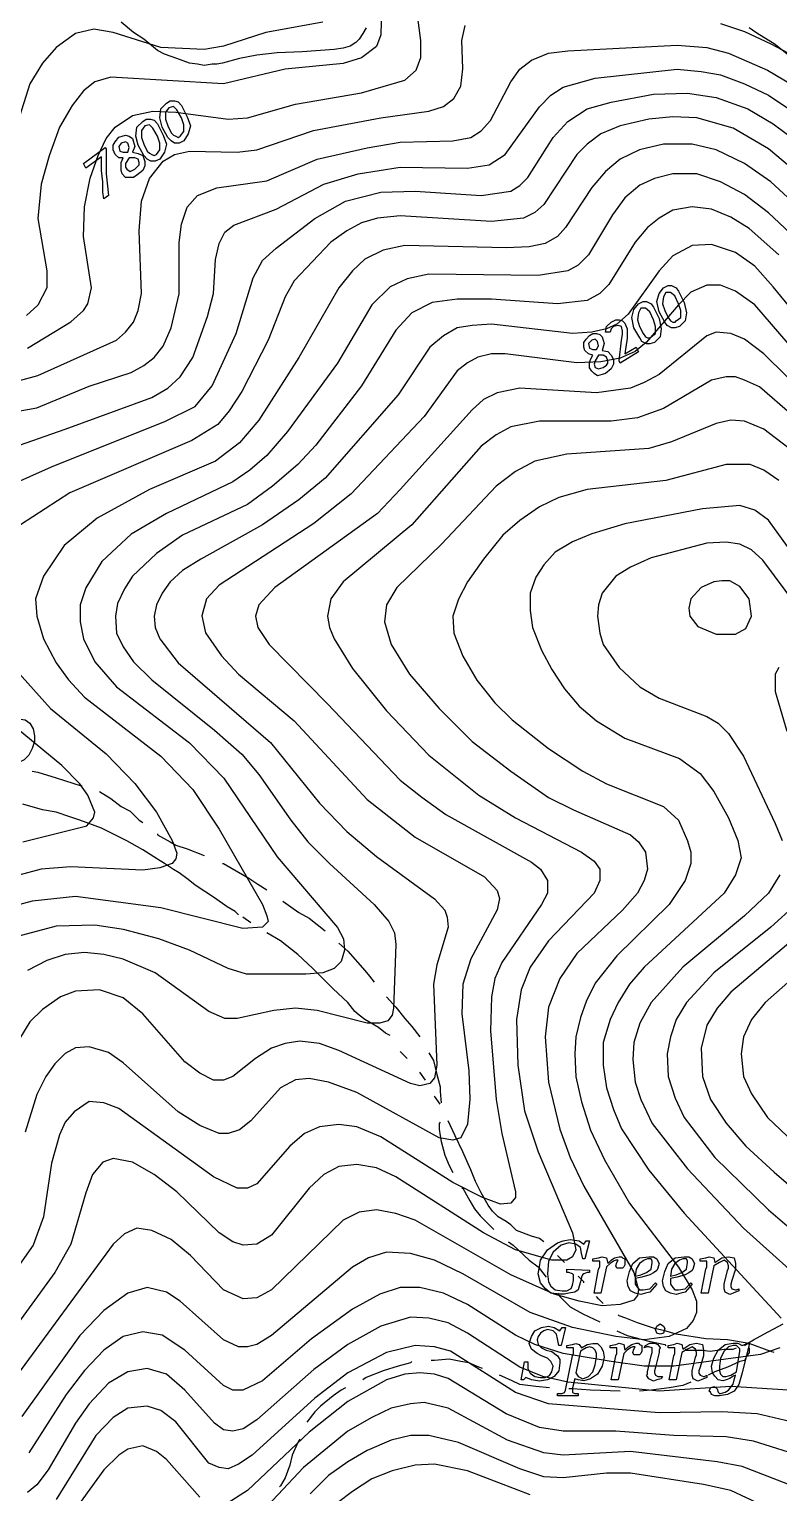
# Model space of a CAD drawing. Extents: x -4.4 to 64.9, y -5.9 to 77.3.
# Drawn here: x 9.05 to 12.52, y 12.62 to 19.39 of the extents above; entities that cross this region are included whole.
import ezdxf

# ---------------------------------------------------------------- set-up
doc = ezdxf.new("R2010")
doc.units = 0
for name, color, linetype in [('7600-7800', 7, 'CONTINUOUS'), ('7800-8000', 7, 'CONTINUOUS'), ('8000-8200', 7, 'CONTINUOUS'), ('8200-8400', 7, 'CONTINUOUS'), ('8400-8600', 7, 'CONTINUOUS'), ('8600-8800', 7, 'CONTINUOUS'), ('Elevations', 7, 'CONTINUOUS'), ('Labels', 7, 'CONTINUOUS'), ('roads', 7, 'CONTINUOUS'), ('topo', 7, 'CONTINUOUS'), ('water', 7, 'CONTINUOUS')]:
    doc.layers.add(name, color=color, linetype=linetype)

msp = doc.modelspace()

# ---------------------------------------------------------------- linework, layer by layer
at = {"layer": '7600-7800', "color": 2}
for points in [[(10.682381, 19.607424), (10.677115, 19.364894), (10.656028, 19.312165), (10.587477, 19.259444), (10.503128, 19.233065), (10.234229, 19.206713), (9.949519, 19.138173), (9.427499, 19.169801), (9.353688, 19.148714), (9.300959, 19.106534), (9.248238, 19.037993), (9.190239, 18.937814), (9.142789, 18.806004), (9.105879, 18.674194), (9.090057, 18.516013), (9.132237, 18.273485), (9.132237, 18.194393), (9.090057, 18.115315), (9.037339, 18.067854)], [(10.408169, 19.423568), (10.144538, 19.376118), (9.949458, 19.312848), (9.859828, 19.297026), (9.659427, 19.307556), (9.437987, 19.376097), (9.348357, 19.391919), (9.263997, 19.370831), (9.174367, 19.307562), (9.111097, 19.233743), (9.053098, 19.138842), (8.947648, 18.806681)]]:
    msp.add_lwpolyline(points, dxfattribs=at)
at = {"layer": '7800-8000', "color": 2}
for points in [[(8.931794, 17.747017), (9.089973, 17.789195), (9.453775, 17.952646), (9.495955, 17.989556), (9.532864, 18.037006), (9.553951, 18.089737), (9.569773, 18.168816), (9.559243, 18.458807), (9.569773, 18.595885), (9.606685, 18.701335), (9.669955, 18.780427), (9.722684, 18.812055), (9.791224, 18.827877), (10.012704, 18.822586), (10.102335, 18.833142), (10.365965, 18.922773), (10.677033, 18.980775), (10.898484, 19.012403), (10.967025, 19.03349), (11.014475, 19.0704), (11.046103, 19.128402), (11.05666, 19.20748), (11.051395, 19.33929), (11.067217, 19.407841)], [(12.248288, 19.418361), (12.359008, 19.381452), (12.480277, 19.323452), (12.801897, 19.154743), (13.044427, 18.986021), (13.112967, 18.954382), (13.155147, 18.949117), (13.202598, 18.959674), (13.244778, 18.991305), (13.376588, 19.160025), (13.424049, 19.207475), (13.487308, 19.249655), (13.661308, 19.318195), (13.729846, 19.360375), (13.798426, 19.423645)], [(8.884407, 17.603891), (9.084758, 17.6408), (9.327296, 17.740979), (9.522376, 17.804239), (9.580378, 17.83588), (9.627828, 17.87279), (9.670008, 17.92551), (9.706907, 18.00987), (9.743816, 18.168041), (9.743816, 18.405311), (9.754347, 18.48966), (9.780726, 18.56875), (9.828173, 18.621481), (9.917804, 18.65838), (10.149835, 18.690019), (10.381824, 18.79019), (10.613814, 18.842919), (10.766714, 18.869271), (11.009244, 18.874537), (11.093604, 18.890359), (11.141054, 18.922), (11.183234, 18.96945), (11.278146, 19.148708), (11.320325, 19.20671), (11.373044, 19.24889), (11.452136, 19.280518), (11.541763, 19.291075), (12.047964, 19.317428), (12.185045, 19.306871), (12.285224, 19.280518), (12.464484, 19.20144), (12.733386, 19.043259)], [(8.973998, 17.456595), (9.216528, 17.540954), (9.617237, 17.688584), (9.691048, 17.730764), (9.749047, 17.783485), (9.807036, 17.873126), (9.875576, 18.062924), (9.901955, 18.168374), (9.912485, 18.326555), (9.928308, 18.400363), (9.95466, 18.453084), (9.99684, 18.484726), (10.19197, 18.558534), (10.413408, 18.674535), (10.571578, 18.721986), (10.766658, 18.753614), (11.07774, 18.748349), (11.177919, 18.764171), (11.25173, 18.811621), (11.4099, 19.033059), (11.462629, 19.08579), (11.520618, 19.1227), (11.66825, 19.16488), (12.047908, 19.207049), (12.158629, 19.196519), (12.248269, 19.180696), (12.35899, 19.138514), (12.46971, 19.085796), (12.70697, 18.927615)], [(8.95291, 17.277183), (9.153261, 17.366814), (9.680509, 17.577716), (9.81759, 17.646253), (9.896679, 17.741165), (10.007399, 17.983695), (10.086489, 18.242045), (10.128711, 18.321134), (10.191981, 18.379125), (10.371241, 18.516214), (10.5136, 18.595295), (10.677049, 18.637486), (10.83522, 18.642751), (11.14102, 18.621664), (11.278111, 18.642751), (11.320291, 18.669103), (11.35719, 18.706013), (11.473191, 18.890544), (11.541729, 18.964363), (11.631359, 19.022365), (11.742079, 19.053993), (11.937159, 19.090905), (12.09538, 19.09617), (12.22719, 19.075083), (12.37482, 19.022354), (12.49081, 18.953814), (12.617361, 18.858905)], [(9.021456, 15.632182), (9.316718, 15.705992), (9.348346, 15.742902), (9.353611, 15.769254), (9.321972, 15.848343), (9.285071, 15.901064), (9.200711, 15.985424), (8.821092, 16.296505)]]:
    msp.add_lwpolyline(points, dxfattribs=at)
at = {"layer": '8000-8200', "color": 2}
for points in [[(12.617342, 18.559002), (12.480261, 18.685542), (12.358992, 18.769902), (12.227182, 18.833174), (12.116462, 18.859527), (11.984652, 18.859527), (11.873932, 18.833174), (11.784301, 18.790992), (11.715761, 18.732992), (11.652491, 18.659184), (11.531182, 18.474643), (11.49427, 18.432463), (11.436271, 18.400832), (11.36246, 18.38501), (11.257011, 18.379745), (10.787761, 18.390301), (10.687582, 18.369214), (10.603223, 18.327034), (10.545231, 18.274303), (10.481961, 18.195214), (10.297422, 17.873605), (10.112891, 17.583613), (10.023251, 17.478164), (9.91253, 17.393804), (9.606691, 17.261994), (9.364152, 17.130184), (9.211252, 17.003644), (9.116352, 16.861285), (9.079442, 16.755843), (9.084707, 16.676754), (9.116346, 16.571304), (9.174335, 16.460584), (9.232337, 16.381495), (9.306145, 16.302403), (9.659406, 16.028244), (9.807075, 15.875344), (9.928347, 15.690803), (10.128695, 15.342823), (10.149782, 15.290094), (10.155047, 15.263741), (10.128695, 15.237389), (10.039067, 15.232124), (9.659406, 15.327035), (9.263976, 15.379756), (9.063617, 15.358669), (8.926537, 15.321756)], [(12.570135, 18.447901), (12.469966, 18.542813), (12.359236, 18.627162), (12.248515, 18.685161), (12.137795, 18.722073), (12.027075, 18.722073), (11.942715, 18.700986), (11.874175, 18.669344), (11.805635, 18.611345), (11.747635, 18.532264), (11.636915, 18.347735), (11.589415, 18.300274), (11.542007, 18.273922), (11.404886, 18.252834), (10.898725, 18.2581), (10.798546, 18.237012), (10.719465, 18.200103), (10.635105, 18.115743), (10.476926, 17.846853), (10.244945, 17.530503), (10.150036, 17.419783), (10.070944, 17.351243), (9.991866, 17.298511), (9.686015, 17.150893), (9.522566, 17.055981), (9.385486, 16.929442), (9.311675, 16.808172), (9.285322, 16.729094), (9.285322, 16.650002), (9.301144, 16.570923), (9.353873, 16.465474), (9.454045, 16.349472), (9.791534, 16.091122), (9.949704, 15.927673), (10.197505, 15.563871), (10.476945, 15.236984), (10.503297, 15.184263), (10.508589, 15.131532), (10.492767, 15.078813), (10.461125, 15.047172), (10.408407, 15.026085), (10.329315, 15.020819), (10.055146, 15.020819), (9.970786, 15.047172), (9.791526, 15.131532), (9.649127, 15.184253), (9.485675, 15.226432), (9.353865, 15.24752), (9.174607, 15.242254), (8.995347, 15.194804)], [(12.517226, 18.348042), (12.380148, 18.469314), (12.295789, 18.522043), (12.206158, 18.558942), (12.116517, 18.569472), (12.026887, 18.55365), (11.963617, 18.516738), (11.910897, 18.474558), (11.852897, 18.40602), (11.731639, 18.210938), (11.689409, 18.168758), (11.631457, 18.137119), (11.494329, 18.121297), (11.188528, 18.142411), (11.030358, 18.142411), (10.914357, 18.126589), (10.819459, 18.079141), (10.745637, 18.000049), (10.587467, 17.741699), (10.376567, 17.46753), (10.292207, 17.3779), (10.176217, 17.277728), (10.060218, 17.193358), (9.759696, 17.05101), (9.638388, 16.96665), (9.527657, 16.8612), (9.490758, 16.803201), (9.459117, 16.734661), (9.448586, 16.676659), (9.453851, 16.59758), (9.48548, 16.53431), (9.532941, 16.46577), (9.6173, 16.38141), (9.907321, 16.149418), (10.03386, 16.038701), (10.11295, 15.943789), (10.260579, 15.7329), (10.339671, 15.632719), (10.43984, 15.532539), (10.645471, 15.34273), (10.714012, 15.263649), (10.740364, 15.21092), (10.745629, 15.158188), (10.735099, 14.86294), (10.729834, 14.831309), (10.708746, 14.80493), (10.671834, 14.7944), (10.613835, 14.7944), (10.381856, 14.852399), (10.281674, 14.862929), (10.181495, 14.852399), (10.012786, 14.81549), (9.954784, 14.81549), (9.880976, 14.84712), (9.633125, 15.026389), (9.485496, 15.089659), (9.395865, 15.110746), (9.306224, 15.121276), (9.216605, 15.110746), (9.132234, 15.084393), (9.042604, 15.036935)], [(12.712296, 17.931548), (12.490847, 18.200439), (12.406498, 18.29535), (12.316857, 18.35862), (12.206137, 18.395519), (12.116507, 18.390254), (12.026877, 18.342803), (11.963607, 18.274266), (11.821248, 18.073905), (11.768527, 18.026454), (11.721077, 18.005367), (11.652536, 17.989545), (11.562856, 17.98428), (11.188518, 18.02646), (11.098888, 18.021194), (11.030337, 18.010664), (10.967067, 17.973752), (10.903797, 17.921023), (10.756178, 17.699583), (10.418737, 17.314693), (10.297467, 17.214522), (10.128748, 17.098524), (9.844038, 16.940353), (9.759678, 16.887624), (9.701636, 16.834903), (9.664738, 16.782172), (9.638359, 16.729454), (9.627828, 16.676722), (9.633093, 16.624004), (9.654181, 16.571283), (9.73854, 16.460552), (10.165652, 16.091482), (10.392363, 15.812043), (10.518902, 15.680233), (10.655991, 15.564242), (10.924882, 15.369162), (10.972332, 15.316433), (10.982889, 15.284802), (10.988154, 15.237354), (10.935433, 15.063354), (10.919611, 14.973724), (10.935433, 14.599383), (10.924877, 14.541384), (10.903789, 14.515031), (10.856339, 14.504501), (10.814159, 14.515031), (10.481998, 14.667931), (10.39236, 14.69956), (10.30273, 14.710117), (10.23419, 14.69956), (10.17092, 14.678472), (10.097109, 14.631014), (9.991659, 14.546654), (9.949479, 14.530832), (9.902029, 14.530832), (9.838759, 14.562463), (9.770219, 14.615192), (9.575089, 14.836632), (9.485459, 14.910443), (9.374738, 14.947353), (9.26401, 14.942087), (9.19547, 14.915708), (9.11111, 14.857717), (9.053119, 14.799718), (9.005658, 14.720628)]]:
    msp.add_lwpolyline(points, dxfattribs=at)
at = {"layer": '8200-8400', "color": 2}
for points in [[(12.759757, 17.583656), (12.448689, 17.889456), (12.359048, 17.957996), (12.295789, 17.984349), (12.227238, 17.989614), (12.185058, 17.973818), (11.963617, 17.794547), (11.895077, 17.757638), (11.831807, 17.731285), (11.673637, 17.710198), (11.320339, 17.731285), (11.214886, 17.710198), (11.151616, 17.678559), (11.098898, 17.631109), (10.766727, 17.262039), (10.661277, 17.151308), (10.186758, 16.808598), (10.112947, 16.729517), (10.097125, 16.676788), (10.107682, 16.624067), (10.160403, 16.544978), (10.429293, 16.270817), (10.766732, 15.917558), (10.866912, 15.838467), (10.977632, 15.759388), (11.373062, 15.537937), (11.415242, 15.506309), (11.446884, 15.453588), (11.446884, 15.395588), (11.420531, 15.342857), (11.235992, 15.073969), (11.204361, 15.000148), (11.188539, 14.915788), (11.183274, 14.757617), (11.209626, 14.441268), (11.236005, 14.283098), (11.299267, 14.014207), (11.299267, 13.987828), (11.27818, 13.961475), (11.23073, 13.95621), (11.14637, 13.987852), (11.009289, 14.056392), (10.677118, 14.267291), (10.566398, 14.314742), (10.482049, 14.325272), (10.392408, 14.314742), (10.323868, 14.2831), (10.25533, 14.225111), (10.10243, 14.051121), (10.06025, 14.030034), (10.012789, 14.030034), (9.902069, 14.082752), (9.464408, 14.399104), (9.395868, 14.425457), (9.327328, 14.430722), (9.25879, 14.383274), (9.21661, 14.335824), (9.190258, 14.277822), (9.153346, 14.146012), (9.116447, 13.898203), (9.068986, 13.766393), (8.884457, 13.508043)], [(12.580517, 17.604682), (12.427617, 17.736492), (12.359077, 17.768134), (12.316897, 17.783956), (12.274717, 17.783956), (12.206177, 17.768134), (11.984726, 17.636324), (11.863467, 17.594144), (11.742196, 17.578322), (11.409987, 17.578322), (11.278177, 17.551969), (11.209637, 17.51506), (11.141097, 17.462339), (10.819477, 17.098539), (10.503125, 16.834909), (10.445126, 16.755827), (10.429304, 16.676738), (10.439861, 16.624017), (10.460948, 16.571288), (10.545308, 16.434208), (10.703478, 16.239128), (10.898558, 16.033499), (11.130548, 15.848968), (11.29927, 15.743518), (11.60507, 15.58534), (11.663109, 15.543157), (11.689435, 15.506258), (11.689435, 15.453527), (11.663109, 15.395538), (11.45217, 15.174098), (11.367808, 15.052829), (11.325628, 14.947379), (11.30454, 14.810298), (11.309832, 14.599388), (11.341463, 14.388497), (11.404733, 14.198688), (11.562911, 13.824347), (11.578733, 13.745258), (11.562911, 13.713619), (11.536585, 13.697797), (11.468005, 13.697797), (11.299286, 13.745247), (11.151654, 13.824337), (10.745674, 14.082689), (10.656044, 14.124858), (10.566414, 14.14068), (10.482054, 14.13015), (10.413514, 14.093241), (10.344973, 14.029971), (10.170983, 13.813801), (10.102435, 13.771621), (10.039165, 13.766356), (9.991715, 13.782178), (9.928445, 13.824358), (9.733325, 14.01417), (9.627876, 14.093248), (9.527694, 14.151248), (9.438064, 14.16707), (9.390613, 14.151248), (9.343166, 14.093248), (9.311524, 14.008889), (9.242984, 13.771639), (9.169176, 13.639819), (8.931916, 13.312929)], [(12.559398, 17.457034), (12.448678, 17.541394), (12.359048, 17.578303), (12.295778, 17.583568), (12.227238, 17.567746), (12.021606, 17.483386), (11.916156, 17.451756), (11.536548, 17.425377), (11.388866, 17.393746), (11.299238, 17.346295), (11.209608, 17.277755), (10.956526, 17.008856), (10.750908, 16.808506), (10.703447, 16.729417), (10.692916, 16.650325), (10.724558, 16.544875), (10.808918, 16.407794), (10.945998, 16.249626), (11.098898, 16.096716), (11.278159, 15.959635), (11.452149, 15.838366), (11.568147, 15.780375), (11.831818, 15.664384), (11.868717, 15.632745), (11.900358, 15.585295), (11.910889, 15.506205), (11.895067, 15.453485), (11.863438, 15.395485), (11.794887, 15.316396), (11.583948, 15.116046), (11.504867, 15.000044), (11.452138, 14.868245), (11.436316, 14.731156), (11.452138, 14.520254), (11.504867, 14.304084), (11.552317, 14.172274), (11.615587, 14.040464), (11.847616, 13.639755), (11.868703, 13.560666), (11.863438, 13.534314), (11.847616, 13.513226), (11.784346, 13.492139), (11.699947, 13.486874), (11.594497, 13.507961), (11.478496, 13.539592), (11.278148, 13.62922), (10.835267, 13.882301), (10.745627, 13.91393), (10.655996, 13.929752), (10.576918, 13.919221), (10.503096, 13.882312), (10.170936, 13.560692), (10.102387, 13.52378), (10.039118, 13.518515), (9.949498, 13.560698), (9.796548, 13.718876), (9.706917, 13.792687), (9.617287, 13.834867), (9.548747, 13.845424), (9.490748, 13.819045), (9.438016, 13.771594), (8.974037, 13.138904)], [(12.517218, 17.303713), (12.448681, 17.351164), (12.385411, 17.377543), (12.274691, 17.377543), (11.995251, 17.303721), (11.631449, 17.261541), (11.499589, 17.224642), (11.409961, 17.182463), (11.320331, 17.119193), (11.241239, 17.050642), (11.151609, 16.939922), (11.0778, 16.834472), (11.03562, 16.755391), (11.009268, 16.676301), (11.014533, 16.597223), (11.056713, 16.491773), (11.119972, 16.381042), (11.204343, 16.275593), (11.283421, 16.196511), (11.452143, 16.064701), (11.610311, 15.959252), (11.721082, 15.901252), (11.984702, 15.795803), (12.053242, 15.732533), (12.095422, 15.637632), (12.111244, 15.584903), (12.111244, 15.532182), (12.084892, 15.45309), (12.011073, 15.342373), (11.768543, 15.10511), (11.668364, 14.978571), (11.626184, 14.894211), (11.599778, 14.820403), (11.578691, 14.730773), (11.573426, 14.651681), (11.578691, 14.546231), (11.605044, 14.430243), (11.647271, 14.298422), (11.710533, 14.161342), (11.826532, 13.960991), (12.053242, 13.665732), (12.116512, 13.560282), (12.137599, 13.507561), (12.137599, 13.454841), (12.121804, 13.417921), (12.090162, 13.381022), (12.011073, 13.344112), (11.895082, 13.32829), (11.763272, 13.344112), (11.562872, 13.386292), (11.367792, 13.454841), (11.056724, 13.634101), (10.924903, 13.697371), (10.814183, 13.729002), (10.703463, 13.734267), (10.619103, 13.707915), (10.545292, 13.665735), (10.170944, 13.349394), (10.102403, 13.307214), (10.060223, 13.296657), (10.018044, 13.296657), (9.949503, 13.328288), (9.749103, 13.507556), (9.685833, 13.549736), (9.596202, 13.570823), (9.506572, 13.544444), (9.395852, 13.465363), (9.285132, 13.349372), (9.016233, 12.975024)]]:
    msp.add_lwpolyline(points, dxfattribs=at)
at = {"layer": '8400-8600', "color": 2}
for points in [[(12.601599, 16.724114), (12.443418, 16.935014), (12.390697, 16.982464), (12.337979, 17.008817), (12.274709, 17.019347), (12.185079, 17.014082), (11.926729, 16.945541), (11.831818, 16.903362), (11.763278, 16.861182), (11.699968, 16.78209), (11.684146, 16.729372), (11.678907, 16.67664), (11.689411, 16.597561), (11.70526, 16.54483), (11.779071, 16.439391), (11.873979, 16.34975), (11.963609, 16.297032), (12.18506, 16.212672), (12.237779, 16.181041), (12.285229, 16.13358), (12.35378, 16.02813), (12.501399, 15.71706), (12.53304, 15.637971)], [(12.517229, 16.439425), (12.501407, 16.407786), (12.501407, 16.328695), (12.554128, 16.144166)], [(12.522484, 15.4798), (12.469765, 15.39544), (12.359045, 15.289991), (12.074335, 15.052731), (11.926705, 14.889282), (11.873974, 14.794381), (11.847621, 14.704751), (11.842356, 14.625662), (11.852887, 14.520212), (11.879266, 14.441131), (11.931984, 14.33041), (12.095435, 14.119511), (12.353785, 13.845342), (12.701765, 13.534261)], [(12.596286, 15.342756), (12.480296, 15.237307), (12.216678, 15.026405), (12.090136, 14.889316), (12.042678, 14.810235), (12.016325, 14.731146), (12.000503, 14.652064), (12.005768, 14.546615), (12.037399, 14.446435), (12.079579, 14.356805), (12.221938, 14.172266), (12.469739, 13.929736), (12.902079, 13.560666)], [(12.701744, 15.279577), (12.295762, 14.936867), (12.232492, 14.863048), (12.185042, 14.783967), (12.158689, 14.678517), (12.163955, 14.546707), (12.200856, 14.441258), (12.274675, 14.330537), (12.364305, 14.225088), (12.496115, 14.103819), (13.128816, 13.560759)], [(12.849416, 15.237373), (12.453975, 14.889393), (12.390705, 14.810312), (12.353806, 14.731222), (12.34325, 14.65213), (12.353806, 14.546681), (12.390705, 14.467592), (12.464527, 14.356871), (12.854686, 13.987801)], [(12.801942, 13.080836), (12.295783, 13.112464), (11.963623, 13.091377), (11.541821, 13.13356), (11.425783, 13.159912), (11.320333, 13.202092), (11.077803, 13.360273), (10.988173, 13.407724), (10.898543, 13.428811), (10.814183, 13.434076), (10.677092, 13.391896), (10.524202, 13.307536), (10.366024, 13.191546), (10.102403, 12.959556), (10.039134, 12.917374), (9.991683, 12.906817), (9.949503, 12.912109), (9.907323, 12.943737), (9.770232, 13.096637), (9.685833, 13.170459), (9.596202, 13.196811), (9.506572, 13.180989), (9.416942, 13.128271), (9.327301, 13.033359), (9.264031, 12.943729), (9.137492, 12.727559), (9.084773, 12.659019), (9.042591, 12.62211)], [(12.601528, 12.943774), (12.416989, 12.985954), (12.253548, 12.996484), (11.963567, 12.991219), (11.452088, 13.033399), (11.299188, 13.086131), (10.998658, 13.275929), (10.924847, 13.297017), (10.835217, 13.302282), (10.703399, 13.27064), (10.524139, 13.175742), (10.371239, 13.059752), (10.081258, 12.796121), (10.017988, 12.753941), (9.970527, 12.732854), (9.928358, 12.738119), (9.880897, 12.759206), (9.727997, 12.949015), (9.659417, 13.001736), (9.596139, 13.022824), (9.506517, 13.012267), (9.437968, 12.970087), (9.358887, 12.885738), (9.174348, 12.590476)], [(12.891538, 12.706628), (12.401209, 12.859539), (12.274667, 12.880626), (12.032137, 12.885891), (11.763238, 12.906978), (11.520668, 12.906978), (11.409937, 12.922801), (11.257037, 12.98607), (10.988138, 13.149511), (10.924879, 13.170599), (10.856339, 13.175864), (10.787788, 13.170599), (10.703428, 13.144246), (10.524168, 13.044067), (10.344907, 12.901716), (10.060189, 12.632817), (9.970559, 12.574815)], [(12.60687, 12.643313), (12.34852, 12.743482), (12.232532, 12.764569), (11.831821, 12.81202), (11.52071, 12.796197), (11.431072, 12.806728), (11.26236, 12.864727), (10.988181, 13.012357), (10.877461, 13.038709), (10.814201, 13.033444), (10.72456, 13.012357), (10.63493, 12.970177), (10.52421, 12.906907), (10.318592, 12.738188), (10.081321, 12.485116)], [(9.838749, 12.601192), (9.685809, 12.775182), (9.638359, 12.81208), (9.575089, 12.838459), (9.506538, 12.822637), (9.464358, 12.796285), (9.395818, 12.727744), (9.200738, 12.458846)]]:
    msp.add_lwpolyline(points, dxfattribs=at)
msp.add_lwpolyline([(12.253558, 16.840192), (12.21666, 16.834927), (12.158658, 16.808548), (12.111207, 16.755827), (12.100677, 16.713647), (12.105942, 16.676738), (12.142841, 16.629288), (12.227201, 16.592378), (12.316831, 16.592378), (12.364292, 16.618757), (12.390644, 16.676749), (12.380087, 16.755838), (12.337908, 16.813837), (12.290457, 16.84019), (12.253548, 16.84019), (12.253558, 16.840192)], close=True, dxfattribs=at)
at = {"layer": '8600-8800', "color": 2}
msp.add_lwpolyline([(11.367749, 12.611614), (11.077771, 12.722334), (10.924871, 12.753973), (10.835241, 12.748707), (10.729791, 12.722328), (10.63488, 12.685427), (10.54525, 12.627428), (10.476709, 12.574709)], dxfattribs=at)
at = {"layer": 'Elevations', "color": 1}
for points in [[(9.754357, 19.038804), (9.780709, 18.986099), (9.796532, 18.943898), (9.785975, 18.907015), (9.764887, 18.875371), (9.7438, 18.864788), (9.722713, 18.864788), (9.706891, 18.875371), (9.691069, 18.891246), (9.664716, 18.938686), (9.654159, 18.98086), (9.659424, 19.023035), (9.685777, 19.049493), (9.701599, 19.060077), (9.722686, 19.060077), (9.738508, 19.054785)], [(9.727997, 18.896458), (9.738527, 18.891167), (9.749058, 18.896458), (9.76488, 18.917625), (9.76488, 18.949269), (9.75435, 18.980887), (9.733262, 19.017796), (9.71744, 19.033671), (9.696353, 19.02838), (9.680531, 19.007213), (9.680531, 18.975595), (9.691088, 18.943951), (9.70691, 18.912307), (9.71744, 18.901724)], [(9.643629, 18.954455), (9.670008, 18.901724), (9.68583, 18.859549), (9.6753, 18.82264), (9.654212, 18.790995), (9.633125, 18.780412), (9.612038, 18.780412), (9.596216, 18.790995), (9.580394, 18.80687), (9.554041, 18.854337), (9.543484, 18.896511), (9.54875, 18.938686), (9.575102, 18.965144), (9.590924, 18.975728), (9.612011, 18.975728), (9.627833, 18.970436)], [(9.527638, 18.885901), (9.538195, 18.848992), (9.527638, 18.822534), (9.554017, 18.817242), (9.575104, 18.806659), (9.585661, 18.7802), (9.585661, 18.759034), (9.575104, 18.737867), (9.548752, 18.7167), (9.53293, 18.706117), (9.511842, 18.706117), (9.49602, 18.706117), (9.480198, 18.721992), (9.474933, 18.737867), (9.474933, 18.753742), (9.474933, 18.774909), (9.485463, 18.796075), (9.464376, 18.796075), (9.448554, 18.81195), (9.437997, 18.833117), (9.437997, 18.854284), (9.448554, 18.870159), (9.464376, 18.891325), (9.480198, 18.896617), (9.49602, 18.901909), (9.511842, 18.896617)], [(9.617269, 18.812109), (9.627826, 18.806818), (9.638356, 18.812109), (9.654178, 18.833276), (9.654178, 18.86492), (9.643621, 18.896538), (9.622534, 18.933447), (9.606712, 18.949322), (9.585625, 18.94403), (9.569803, 18.922864), (9.569803, 18.89122), (9.58036, 18.859602), (9.596182, 18.827958), (9.606739, 18.817374)], [(9.406377, 18.838462), (9.406377, 18.722468), (9.416907, 18.622297), (9.39582, 18.606422), (9.390555, 18.63804), (9.390555, 18.685506), (9.38529, 18.738238), (9.38529, 18.801499), (9.311482, 18.748768), (9.300925, 18.769935), (9.401104, 18.843753)], [(9.469647, 18.827905), (9.485469, 18.822613), (9.506556, 18.822613), (9.511822, 18.84378), (9.506556, 18.864946), (9.496026, 18.870238), (9.474939, 18.864946), (9.464382, 18.849071)], [(9.511827, 18.796287), (9.496005, 18.769829), (9.496005, 18.753954), (9.50127, 18.74337), (9.517092, 18.732787), (9.538179, 18.74337), (9.54871, 18.753954), (9.559267, 18.764537), (9.559267, 18.77512), (9.554002, 18.790995), (9.538179, 18.796287)], [(12.053197, 18.179385), (12.079549, 18.12668), (12.090106, 18.079213), (12.084841, 18.042304), (12.058489, 18.015846), (12.037401, 18.010554), (12.021579, 18.010554), (12.000492, 18.021137), (11.989962, 18.037012), (11.963609, 18.084479), (11.953052, 18.131918), (11.963609, 18.168828), (11.984696, 18.195286), (12.005784, 18.205869), (12.021606, 18.205869), (12.042693, 18.195286)], [(12.016299, 18.042304), (12.026829, 18.037012), (12.037386, 18.037012), (12.042651, 18.042304), (12.063739, 18.058179), (12.063739, 18.089823), (12.053182, 18.121467), (12.03736, 18.15835), (12.016272, 18.174225), (11.995185, 18.174225), (11.984655, 18.153059), (11.97939, 18.121441), (11.989946, 18.089797), (12.005769, 18.058179)], [(11.937207, 18.105592), (11.96356, 18.052861), (11.974116, 18.005395), (11.968851, 17.968512), (11.942472, 17.942053), (11.921385, 17.936762), (11.905589, 17.936762), (11.884502, 17.947345), (11.873945, 17.96322), (11.847593, 18.01066), (11.837036, 18.0581), (11.847593, 18.095009), (11.86868, 18.121467), (11.889767, 18.132051), (11.905589, 18.132051), (11.926677, 18.121467)], [(11.900297, 17.968512), (11.910854, 17.96322), (11.921384, 17.96322), (11.926649, 17.968512), (11.947737, 17.984387), (11.947737, 18.016004), (11.93718, 18.047649), (11.921358, 18.084558), (11.90027, 18.100433), (11.879183, 18.100433), (11.868626, 18.079266), (11.863361, 18.047622), (11.873918, 18.016004), (11.88974, 17.98436)], [(11.805397, 18.031774), (11.815927, 18.005315), (11.815927, 17.98944), (11.815927, 17.962982), (11.805397, 17.889163), (11.858117, 17.920807), (11.868674, 17.899641), (11.784312, 17.846909), (11.779047, 17.857493), (11.789604, 17.952399), (11.794869, 17.978857), (11.794869, 17.994732), (11.789604, 18.015899), (11.773782, 18.02119), (11.752694, 18.015899), (11.742137, 18.005315), (11.736872, 17.98944), (11.715785, 17.98944), (11.721077, 18.015899), (11.742164, 18.037065), (11.763251, 18.047649), (11.779073, 18.047649), (11.794895, 18.042357)], [(11.699947, 17.968512), (11.710477, 17.936868), (11.699947, 17.905223), (11.726299, 17.899932), (11.742122, 17.884057), (11.752652, 17.86289), (11.752652, 17.841723), (11.742122, 17.820557), (11.715769, 17.79939), (11.699947, 17.794098), (11.67886, 17.788807), (11.663038, 17.79939), (11.652507, 17.809973), (11.64195, 17.825848), (11.64195, 17.847015), (11.647216, 17.86289), (11.657772, 17.884057), (11.636685, 17.889348), (11.620863, 17.905223), (11.615598, 17.921098), (11.615598, 17.942265), (11.626128, 17.95814), (11.64195, 17.974015), (11.657772, 17.984598), (11.673594, 17.984598), (11.689417, 17.979307)], [(11.641948, 17.91578), (11.65777, 17.910489), (11.673592, 17.910489), (11.684123, 17.926364), (11.678857, 17.94753), (11.668327, 17.958114), (11.652505, 17.952822), (11.636683, 17.936947)], [(11.668308, 17.826139), (11.68413, 17.820848), (11.705217, 17.826139), (11.72104, 17.836723), (11.726305, 17.847306), (11.726305, 17.857889), (11.72104, 17.873764), (11.705217, 17.884348), (11.68413, 17.884348), (11.668308, 17.857889), (11.663043, 17.842014)]]:
    msp.add_lwpolyline(points, close=True, dxfattribs=at)
at = {"layer": 'Labels', "color": 6}
for points in [[(9.053119, 16.181145), (9.068941, 16.154687), (9.074206, 16.123043), (9.074206, 16.096585), (9.063676, 16.064967), (9.047854, 16.033323), (9.026767, 16.012156), (8.995126, 15.996281), (8.958177, 15.990989), (8.926588, 15.996281), (8.905447, 16.012156), (8.889625, 16.038614), (8.884387, 16.070232), (8.894891, 16.117698), (8.915978, 16.159873), (8.952927, 16.191517), (9.000388, 16.2021), (9.032019, 16.196809)], [(11.594487, 13.787434), (11.615574, 13.771559), (11.626105, 13.787434), (11.641927, 13.787434), (11.620839, 13.703084), (11.610309, 13.703084), (11.605017, 13.729543), (11.599752, 13.756001), (11.578665, 13.771876), (11.547026, 13.777168), (11.510114, 13.766584), (11.473215, 13.73494), (11.452128, 13.692766), (11.446862, 13.634769), (11.452128, 13.59786), (11.462658, 13.576693), (11.483745, 13.560818), (11.515374, 13.555526), (11.536461, 13.555526), (11.557549, 13.56611), (11.562814, 13.581985), (11.568079, 13.603151), (11.568079, 13.613735), (11.568079, 13.619026), (11.568079, 13.624318), (11.568079, 13.62961), (11.562814, 13.634901), (11.547018, 13.640193), (11.536461, 13.640193), (11.536461, 13.656068), (11.641911, 13.650776), (11.641911, 13.640193), (11.631355, 13.640193), (11.615532, 13.634901), (11.610267, 13.62961), (11.605002, 13.619026), (11.599737, 13.59786), (11.594472, 13.576693), (11.589206, 13.560818), (11.573384, 13.550235), (11.547032, 13.544943), (11.525945, 13.539651), (11.504857, 13.539651), (11.462678, 13.544943), (11.436326, 13.56611), (11.415239, 13.592568), (11.404682, 13.634743), (11.409947, 13.666387), (11.415212, 13.698004), (11.446851, 13.745471), (11.494302, 13.777115), (11.520655, 13.787698), (11.552294, 13.79299)], [(11.805378, 13.703084), (11.805378, 13.687209), (11.805378, 13.676626), (11.800113, 13.666043), (11.794847, 13.660751), (11.784317, 13.660751), (11.768495, 13.660751), (11.76323, 13.671334), (11.768495, 13.687209), (11.77376, 13.697793), (11.763203, 13.697793), (11.752673, 13.692501), (11.736851, 13.681918), (11.721029, 13.666043), (11.694676, 13.544758), (11.663045, 13.544758), (11.684132, 13.655486), (11.689398, 13.666069), (11.689398, 13.676653), (11.689398, 13.692528), (11.673575, 13.692528), (11.663045, 13.692528), (11.65778, 13.692528), (11.65778, 13.703111), (11.684132, 13.708403), (11.699954, 13.713694), (11.721042, 13.708403), (11.726307, 13.681944), (11.742129, 13.697819), (11.757951, 13.708403), (11.779038, 13.713694), (11.789595, 13.713694), (11.79486, 13.708403)], [(11.953008, 13.703084), (11.958273, 13.692501), (11.963538, 13.681918), (11.958273, 13.660751), (11.953008, 13.650168), (11.937186, 13.639584), (11.921364, 13.629001), (11.884455, 13.618418), (11.852827, 13.613126), (11.852827, 13.586668), (11.863357, 13.570793), (11.873914, 13.560209), (11.88971, 13.560209), (11.921349, 13.565501), (11.947701, 13.591959), (11.952966, 13.586668), (11.921327, 13.549758), (11.90024, 13.544467), (11.879153, 13.539175), (11.8528, 13.544467), (11.831713, 13.55505), (11.821182, 13.576217), (11.815917, 13.602675), (11.826448, 13.64485), (11.84227, 13.681759), (11.873901, 13.708217), (11.916081, 13.713509), (11.937168, 13.713509)], [(11.858107, 13.655618), (11.852842, 13.623974), (11.879194, 13.629266), (11.905547, 13.639849), (11.926634, 13.655724), (11.931899, 13.687368), (11.931899, 13.69266), (11.926634, 13.703243), (11.921369, 13.703243), (11.910838, 13.703243), (11.895016, 13.697951), (11.873929, 13.682076)], [(12.116457, 13.703084), (12.121722, 13.692501), (12.126987, 13.681918), (12.121722, 13.660751), (12.116457, 13.650168), (12.100635, 13.639584), (12.084813, 13.629001), (12.047915, 13.618418), (12.016273, 13.613126), (12.016273, 13.586668), (12.02683, 13.570793), (12.03736, 13.560209), (12.053182, 13.560209), (12.084812, 13.565501), (12.111191, 13.591959), (12.116456, 13.586668), (12.084817, 13.549758), (12.06373, 13.544467), (12.042643, 13.539175), (12.01629, 13.544467), (11.995203, 13.55505), (11.984646, 13.576217), (11.979381, 13.602675), (11.989938, 13.64485), (12.00576, 13.681759), (12.037389, 13.708217), (12.079568, 13.713509), (12.100655, 13.713509)], [(12.021548, 13.655618), (12.016283, 13.623974), (12.042635, 13.629266), (12.069014, 13.639849), (12.090102, 13.655724), (12.095367, 13.687368), (12.095367, 13.69266), (12.090102, 13.703243), (12.084836, 13.703243), (12.074279, 13.703243), (12.058457, 13.697951), (12.03737, 13.682076)], [(12.311537, 13.70835), (12.316802, 13.681891), (12.316802, 13.671308), (12.316802, 13.655433), (12.30098, 13.602701), (12.295715, 13.586826), (12.295715, 13.576243), (12.30098, 13.56566), (12.316802, 13.560368), (12.322067, 13.560368), (12.332598, 13.56566), (12.332598, 13.555076), (12.306245, 13.544493), (12.290423, 13.539201), (12.269336, 13.549785), (12.264071, 13.56566), (12.264071, 13.576243), (12.264071, 13.586826), (12.279893, 13.650088), (12.285184, 13.660672), (12.285184, 13.671255), (12.279893, 13.68713), (12.264071, 13.697713), (12.242983, 13.68713), (12.216631, 13.671255), (12.190278, 13.544705), (12.158639, 13.544705), (12.179727, 13.655433), (12.184992, 13.666016), (12.184992, 13.6766), (12.184992, 13.692475), (12.16917, 13.692475), (12.158639, 13.692475), (12.153374, 13.692475), (12.153374, 13.703058), (12.179727, 13.70835), (12.195549, 13.713641), (12.216636, 13.70835), (12.221901, 13.687183), (12.253529, 13.70835), (12.285171, 13.713641)], [(11.478488, 13.386722), (11.504841, 13.370847), (11.515397, 13.386722), (11.53122, 13.386722), (11.510132, 13.302373), (11.499575, 13.302373), (11.49431, 13.333991), (11.489045, 13.355157), (11.473223, 13.371032), (11.44687, 13.376324), (11.431048, 13.371032), (11.415226, 13.360449), (11.404696, 13.344574), (11.399431, 13.328699), (11.404696, 13.307532), (11.420518, 13.291657), (11.441605, 13.281074), (11.467958, 13.275782), (11.49431, 13.254616), (11.504867, 13.238741), (11.504867, 13.222866), (11.499602, 13.185956), (11.478515, 13.159498), (11.446874, 13.143623), (11.409974, 13.138331), (11.373066, 13.143623), (11.346713, 13.154206), (11.336156, 13.143623), (11.325626, 13.143623), (11.341448, 13.227999), (11.35727, 13.227999), (11.35727, 13.196354), (11.367827, 13.175188), (11.388914, 13.159313), (11.415267, 13.154021), (11.436354, 13.154021), (11.457441, 13.164604), (11.467972, 13.180479), (11.473237, 13.206938), (11.462706, 13.228104), (11.446884, 13.243979), (11.420532, 13.254563), (11.399445, 13.265146), (11.373092, 13.286313), (11.362535, 13.312771), (11.373092, 13.344415), (11.388914, 13.370874), (11.420543, 13.386749), (11.452184, 13.39204)], [(11.984649, 13.36037), (11.968827, 13.355078), (11.953005, 13.36037), (11.94774, 13.376245), (11.953005, 13.39212), (11.968827, 13.402703), (11.984649, 13.39212), (11.989914, 13.381536)], [(11.694658, 13.297081), (11.705215, 13.275915), (11.71048, 13.249456), (11.699923, 13.207282), (11.678836, 13.170372), (11.647205, 13.149206), (11.615566, 13.138622), (11.589213, 13.143914), (11.573391, 13.149206), (11.562861, 13.107031), (11.562861, 13.096448), (11.562861, 13.091156), (11.562861, 13.085864), (11.573391, 13.080573), (11.578656, 13.080573), (11.589213, 13.080573), (11.589213, 13.069989), (11.494302, 13.069989), (11.494302, 13.080573), (11.504859, 13.080573), (11.51539, 13.080573), (11.525946, 13.085864), (11.531212, 13.096448), (11.562849, 13.254616), (11.568115, 13.265199), (11.568115, 13.275782), (11.568115, 13.291657), (11.552293, 13.291657), (11.541762, 13.291657), (11.53647, 13.291657), (11.53647, 13.302241), (11.562849, 13.307532), (11.578671, 13.312824), (11.594494, 13.307532), (11.60505, 13.291657), (11.631403, 13.307532), (11.657755, 13.312824), (11.678843, 13.312824)], [(11.626118, 13.291816), (11.599765, 13.275941), (11.578678, 13.17577), (11.589209, 13.159895), (11.610296, 13.149311), (11.636648, 13.159895), (11.657736, 13.181061), (11.668292, 13.212706), (11.673558, 13.249615), (11.673558, 13.26549), (11.668292, 13.281365), (11.657736, 13.291948), (11.641914, 13.29724)], [(11.884467, 13.302373), (11.884467, 13.286498), (11.884467, 13.275915), (11.879202, 13.265331), (11.873937, 13.26004), (11.86338, 13.26004), (11.847558, 13.26004), (11.842293, 13.270623), (11.847558, 13.286498), (11.852849, 13.297081), (11.842293, 13.297081), (11.831736, 13.29179), (11.815914, 13.281206), (11.800091, 13.265331), (11.773739, 13.144046), (11.742111, 13.144046), (11.763198, 13.254774), (11.768463, 13.265358), (11.768463, 13.275941), (11.768463, 13.291816), (11.752641, 13.291816), (11.742085, 13.291816), (11.736819, 13.291816), (11.736819, 13.302399), (11.763172, 13.307691), (11.778994, 13.312983), (11.800081, 13.307691), (11.805346, 13.281233), (11.821168, 13.297108), (11.836991, 13.307691), (11.858078, 13.312983), (11.868608, 13.312983), (11.873873, 13.307691)], [(11.958289, 13.307638), (11.968819, 13.291763), (11.963554, 13.28118), (11.963554, 13.270596), (11.947732, 13.202069), (11.942467, 13.186194), (11.942467, 13.175611), (11.947732, 13.165028), (11.958289, 13.159736), (11.968819, 13.159736), (11.979376, 13.159736), (11.974111, 13.149153), (11.953024, 13.143861), (11.937202, 13.138569), (11.916114, 13.149153), (11.905558, 13.165028), (11.910823, 13.170319), (11.910823, 13.180903), (11.926645, 13.254721), (11.93191, 13.270596), (11.93191, 13.28118), (11.93191, 13.291763), (11.916088, 13.297055), (11.905531, 13.297055), (11.895001, 13.291763), (11.900266, 13.302346), (11.921353, 13.31293), (11.942441, 13.31293)], [(12.163907, 13.307638), (12.169172, 13.28118), (12.169172, 13.270596), (12.169172, 13.254721), (12.153377, 13.202016), (12.148111, 13.186141), (12.148111, 13.175558), (12.153377, 13.164975), (12.169172, 13.159683), (12.174464, 13.159683), (12.184994, 13.164975), (12.184994, 13.154391), (12.158642, 13.143808), (12.14282, 13.138516), (12.121732, 13.1491), (12.116467, 13.164975), (12.116467, 13.175558), (12.116467, 13.186141), (12.132289, 13.249403), (12.137555, 13.259987), (12.137555, 13.27057), (12.132289, 13.286445), (12.116467, 13.297028), (12.09538, 13.286445), (12.069001, 13.27057), (12.042649, 13.14402), (12.011019, 13.14402), (12.032106, 13.254748), (12.037371, 13.265331), (12.037371, 13.275915), (12.037371, 13.29179), (12.021549, 13.29179), (12.011019, 13.29179), (12.005753, 13.29179), (12.005753, 13.302373), (12.032106, 13.307665), (12.047928, 13.312956), (12.069015, 13.307665), (12.074281, 13.286498), (12.105911, 13.307665), (12.137551, 13.312956)], [(12.380077, 13.307638), (12.348449, 13.175823), (12.332627, 13.123091), (12.31154, 13.091474), (12.2799, 13.075599), (12.243002, 13.070307), (12.221915, 13.070307), (12.206093, 13.075599), (12.200828, 13.086182), (12.195563, 13.091474), (12.200828, 13.107349), (12.21665, 13.11264), (12.22718, 13.107349), (12.232446, 13.102057), (12.237711, 13.086182), (12.242976, 13.08089), (12.248241, 13.08089), (12.269328, 13.086182), (12.285151, 13.096765), (12.306238, 13.123224), (12.311503, 13.14439), (12.316768, 13.165557), (12.306211, 13.160265), (12.290389, 13.149682), (12.274567, 13.14439), (12.258745, 13.139099), (12.237658, 13.14439), (12.221836, 13.160265), (12.211305, 13.17614), (12.20604, 13.207784), (12.216571, 13.244667), (12.237658, 13.281577), (12.2693, 13.308035), (12.306198, 13.313327), (12.327285, 13.313327), (12.348399, 13.302743), (12.374751, 13.313327)], [(12.248267, 13.170558), (12.258824, 13.159974), (12.274646, 13.159974), (12.295733, 13.165266), (12.322112, 13.181141), (12.337934, 13.276047), (12.337934, 13.28663), (12.332669, 13.291922), (12.322139, 13.302505), (12.306317, 13.302505), (12.285229, 13.297214), (12.264142, 13.276047), (12.24832, 13.244403), (12.243055, 13.207493), (12.243055, 13.186327)]]:
    msp.add_lwpolyline(points, close=True, dxfattribs=at)
at = {"layer": 'roads', "color": 7}
for points in [[(10.60853, 19.39832), (10.592708, 19.371862), (10.576886, 19.345403), (10.561064, 19.329528), (10.534711, 19.313653), (10.50307, 19.30307), (10.46089, 19.297778), (10.31326, 19.287195), (10.19727, 19.281903), (10.102361, 19.27132), (10.02328, 19.255445), (9.944151, 19.234278), (9.917772, 19.228987), (9.896685, 19.228987), (9.859776, 19.223695), (9.828135, 19.228987), (9.791236, 19.234278), (9.733236, 19.255445), (9.675235, 19.276612), (9.643606, 19.292487), (9.580336, 19.345192), (9.532886, 19.376836), (9.474887, 19.424302)], [(12.833538, 19.012452), (12.796629, 19.054626), (12.764998, 19.102093), (12.717548, 19.144267), (12.654278, 19.191707), (12.612098, 19.228616), (12.569918, 19.265526), (12.496097, 19.323522), (12.427559, 19.365697), (12.411737, 19.37628), (12.380109, 19.397447)], [(9.063649, 15.959583), (9.090001, 15.954292), (9.17436, 15.927833), (9.290362, 15.89095), (9.295628, 15.89095)], [(9.374728, 15.864677), (9.427459, 15.83306), (9.474907, 15.79615), (9.517087, 15.774984), (9.559267, 15.732783), (9.575089, 15.722199)], [(9.643629, 15.6696), (9.643629, 15.664308), (9.701628, 15.632664), (9.72798, 15.616789), (9.780709, 15.600914), (9.859791, 15.56927)], [(9.944167, 15.532519), (9.949432, 15.532519), (10.065433, 15.463966), (10.107613, 15.437508), (10.149782, 15.411049)], [(10.223617, 15.358529), (10.297428, 15.305798), (10.344878, 15.27934), (10.418697, 15.221343)], [(10.481967, 15.163452), (10.524149, 15.126543), (10.603238, 15.036902), (10.624325, 15.010444), (10.645413, 14.983985)], [(10.703418, 14.915643), (10.745597, 14.868177), (10.787777, 14.815472), (10.819419, 14.778563), (10.856328, 14.731096)], [(10.898508, 14.657278), (10.919595, 14.620395), (10.935417, 14.557106), (10.951239, 14.49911), (10.951239, 14.477943), (10.956505, 14.425238), (10.956505, 14.425238)], [(10.951229, 14.335677), (10.945964, 14.330385), (10.945964, 14.303927), (10.951229, 14.272283), (10.956494, 14.245824), (10.972316, 14.182562), (10.993404, 14.135096), (11.009226, 14.103478)], [(11.051408, 14.029871), (11.056673, 14.029871), (11.088312, 13.971875), (11.1094, 13.934965), (11.135752, 13.903321), (11.193762, 13.845324), (11.199027, 13.840033)], [(11.267578, 13.782063), (11.288665, 13.766188), (11.362475, 13.697634), (11.404653, 13.666016), (11.425741, 13.639558), (11.441563, 13.618391)], [(11.494307, 13.544811), (11.504837, 13.528936), (11.552288, 13.481469), (11.610287, 13.449825), (11.689377, 13.412942)], [(11.768477, 13.370821), (11.815927, 13.349654), (11.916109, 13.323196), (11.989917, 13.307321), (11.995182, 13.302029)], [(12.359, 13.302346), (12.374822, 13.31293), (12.401175, 13.328805), (12.448636, 13.355263), (12.538266, 13.402729)], [(12.084828, 13.286445), (12.090093, 13.281153), (12.163911, 13.281153), (12.200813, 13.275862), (12.264083, 13.286445), (12.306262, 13.286445), (12.322084, 13.291737)], [(12.380098, 13.291816), (12.380098, 13.281233), (12.380098, 13.270649), (12.369568, 13.254774), (12.359011, 13.233608), (12.337924, 13.228316), (12.279924, 13.201858), (12.221934, 13.180691), (12.190294, 13.164816)], [(10.819419, 13.228554), (10.814154, 13.223263), (10.756154, 13.207388), (10.687603, 13.186221), (10.608522, 13.154577), (10.5927, 13.143993)], [(11.146317, 13.19691), (11.130495, 13.202202), (11.083044, 13.223368), (11.046135, 13.22866), (10.993414, 13.239243), (10.924877, 13.233952), (10.909055, 13.233952)], [(11.457398, 13.107296), (11.394128, 13.112587), (11.320317, 13.123171), (11.283408, 13.139046), (11.235958, 13.160212), (11.225428, 13.165504)], [(12.111189, 13.133648), (12.074287, 13.117773), (12.011018, 13.10719), (11.926658, 13.096606), (11.873937, 13.091315)], [(10.513608, 13.107296), (10.492521, 13.096712), (10.455611, 13.070254), (10.39761, 13.022788), (10.371257, 12.996329), (10.334345, 12.94889)], [(11.784299, 13.091474), (11.647208, 13.096765), (11.562848, 13.102057), (11.547026, 13.102057)], [(10.302709, 12.870017), (10.292152, 12.854142), (10.2658, 12.796172), (10.255243, 12.748706), (10.234156, 12.690709), (10.213068, 12.6538), (10.207803, 12.648508)]]:
    msp.add_lwpolyline(points, dxfattribs=at)
at = {"layer": 'topo', "color": 2}
for points in [[(9.042565, 17.916057), (9.242915, 18.037326), (9.300917, 18.090058), (9.322004, 18.121686), (9.337826, 18.195497), (9.300928, 18.432767), (9.306193, 18.569848), (9.332545, 18.701658), (9.369455, 18.807107), (9.406367, 18.886186), (9.448546, 18.938918), (9.527625, 18.991646), (9.622536, 19.012734), (9.727986, 19.007468), (9.970516, 18.975838), (10.060147, 18.981103), (10.281635, 19.044362), (10.587435, 19.097093), (10.787785, 19.155093), (10.840517, 19.202543), (10.861604, 19.260542), (10.861604, 19.339621), (10.840517, 19.503073)], [(12.664856, 18.675231), (12.469776, 18.83868), (12.306327, 18.933581), (12.137607, 18.981039), (12.026887, 18.986304), (11.916167, 18.975748), (11.784357, 18.944117), (11.694676, 18.907207), (11.631457, 18.859757), (11.583956, 18.812307), (11.431056, 18.580317), (11.388876, 18.543408), (11.336147, 18.517055), (11.188526, 18.501233), (10.766727, 18.527612), (10.661277, 18.517055), (10.587467, 18.495968), (10.518916, 18.459059), (10.445108, 18.406338), (10.276388, 18.227077), (10.234208, 18.153259), (10.155116, 17.952908), (10.033858, 17.715648), (9.975856, 17.626018), (9.923138, 17.562748), (9.801866, 17.488927), (9.237676, 17.246397), (8.952958, 17.061868)], [(12.638466, 17.848183), (12.406477, 18.117074), (12.316847, 18.180344), (12.248306, 18.206696), (12.185026, 18.206696), (12.111215, 18.175065), (12.053216, 18.117066), (11.905597, 17.943076), (11.852865, 17.900896), (11.784325, 17.869265), (11.694655, 17.853443), (11.583927, 17.848178), (11.251767, 17.890358), (11.188497, 17.890358), (11.125227, 17.874536), (11.077777, 17.848183), (11.030326, 17.811285), (10.877416, 17.600383), (10.539987, 17.241854), (10.365997, 17.104773), (9.928376, 16.820063), (9.870385, 16.756793), (9.849298, 16.677704), (9.86512, 16.598612), (9.938938, 16.493162), (10.01803, 16.408802), (10.27638, 16.192633), (10.613809, 15.828833), (10.835249, 15.654843), (11.156879, 15.470312), (11.214868, 15.407042), (11.225398, 15.370133), (11.214868, 15.317412), (11.093599, 15.090693), (11.0567, 14.974692), (11.051435, 14.837614), (11.083066, 14.573994), (11.088331, 14.442184), (11.0778, 14.326182), (11.046169, 14.262923), (11.00926, 14.252366), (10.94599, 14.262923), (10.566369, 14.473815), (10.434559, 14.521273), (10.344928, 14.537095), (10.281659, 14.53183), (10.213121, 14.494928), (10.07604, 14.342018), (10.023309, 14.29984), (9.970591, 14.284018), (9.928411, 14.284018), (9.83877, 14.320928), (9.738559, 14.38419), (9.48548, 14.610908), (9.416939, 14.658359), (9.327299, 14.684711), (9.264029, 14.679446), (9.216581, 14.653094), (9.169131, 14.605643), (9.126951, 14.547644), (9.084771, 14.463284), (9.032039, 14.289294)], [(12.638453, 16.887876), (12.469734, 17.119867), (12.406464, 17.167315), (12.337923, 17.188402), (12.163933, 17.17258), (11.805412, 17.10403), (11.652504, 17.056579), (11.562832, 17.01968), (11.483743, 16.972219), (11.431024, 16.914231), (11.394112, 16.856231), (11.367733, 16.78241), (11.367733, 16.703321), (11.37829, 16.624239), (11.42047, 16.51879), (11.467921, 16.429159), (11.52592, 16.339529), (11.59446, 16.26044), (11.673592, 16.1919), (11.80541, 16.11281), (12.058481, 16.01791), (12.15339, 15.949369), (12.216652, 15.865002), (12.285189, 15.74374), (12.327372, 15.638291), (12.343194, 15.559202), (12.316841, 15.48012), (12.264121, 15.39576), (11.89504, 15.053051), (11.826502, 14.973959), (11.773782, 14.889599), (11.736872, 14.810521), (11.705241, 14.705071), (11.705241, 14.599621), (11.721063, 14.494169), (11.752705, 14.39399), (11.789614, 14.304359), (11.916143, 14.11455), (12.079595, 13.9142), (12.527754, 13.429131)], [(8.910802, 16.513522), (9.148062, 16.249902), (9.406412, 16.039002), (9.538222, 15.901922), (9.638404, 15.770101), (9.712214, 15.638301), (9.733302, 15.580291), (9.728063, 15.553939), (9.712214, 15.532852), (9.654212, 15.511764), (9.575134, 15.501234), (9.242963, 15.517056), (9.105882, 15.506499), (8.794803, 15.422137)], [(12.522476, 13.292056), (12.432837, 13.260417), (12.032137, 13.207696), (11.895045, 13.207696), (11.742145, 13.228783), (11.520665, 13.265693), (11.388855, 13.307873), (11.299217, 13.350052), (11.077777, 13.492404), (10.967056, 13.545132), (10.856336, 13.571485), (10.766706, 13.571485), (10.671797, 13.539854), (10.545258, 13.471316), (10.355446, 13.334225), (10.128737, 13.139145), (10.039107, 13.096965), (9.991657, 13.096965), (9.949477, 13.118052), (9.770206, 13.281501), (9.664716, 13.350042), (9.575086, 13.365864), (9.485456, 13.344777), (9.395818, 13.281515), (9.306187, 13.186606), (9.221828, 13.075886), (9.047838, 12.806985)], [(12.5857, 12.495655), (12.295712, 12.632746), (12.169172, 12.659098), (11.831741, 12.71183), (11.72101, 12.71183), (11.52062, 12.690742), (11.430993, 12.696008), (11.320262, 12.732906), (11.035552, 12.854176), (10.898471, 12.885817), (10.814111, 12.885817), (10.724481, 12.86473), (10.61375, 12.817279), (10.524131, 12.764548), (10.434492, 12.701278), (10.350133, 12.616918)]]:
    msp.add_lwpolyline(points, dxfattribs=at)
at = {"layer": 'water', "color": 4}
for points in [[(10.017988, 15.29413), (10.002166, 15.310005), (9.965254, 15.331171), (9.907265, 15.373346), (9.817635, 15.431343), (9.785996, 15.457801), (9.743816, 15.489445), (9.717463, 15.50532), (9.675284, 15.531779), (9.643642, 15.552945), (9.575101, 15.59512), (9.501294, 15.637321), (9.385293, 15.695291), (9.285123, 15.7322), (9.237673, 15.748075), (9.174404, 15.769242), (9.111083, 15.779825), (9.021452, 15.806284)], [(10.076003, 15.258173), (10.039094, 15.284631)], [(10.719253, 14.736203), (10.698166, 14.746786), (10.666527, 14.773245), (10.603257, 14.810154), (10.576904, 14.831321), (10.555817, 14.847196), (10.524186, 14.88937), (10.455638, 14.952632), (10.424007, 14.984276), (10.360737, 15.047538), (10.292197, 15.1108), (10.213108, 15.174062), (10.149838, 15.210971)], [(10.798345, 14.63074), (10.766703, 14.662384)], [(10.882705, 14.530569), (10.856352, 14.567452)], [(10.951245, 14.419841), (10.924892, 14.45675)], [(11.431054, 13.781877), (11.409967, 13.797752), (11.373058, 13.808336), (11.304518, 13.834794), (11.278165, 13.861252), (11.257052, 13.877127), (11.220153, 13.898294), (11.1938, 13.924752), (11.172713, 13.951211), (11.141074, 14.009207), (11.114721, 14.061939), (11.093634, 14.114644), (11.056722, 14.199019), (11.019823, 14.272838), (10.988184, 14.341365)], [(11.525954, 13.686971), (11.494323, 13.718589)], [(11.615585, 13.592039), (11.615585, 13.59733), (11.589233, 13.623789)], [(11.705223, 13.497159), (11.684136, 13.518326), (11.673605, 13.528909)], [(12.496113, 13.270438), (12.480291, 13.275729), (12.380112, 13.312639), (12.279941, 13.328514), (12.179762, 13.333805), (12.042681, 13.354972), (11.989952, 13.370847), (11.942502, 13.38143), (11.863423, 13.407889), (11.810692, 13.429055), (11.779053, 13.439639), (11.773788, 13.44493)]]:
    msp.add_lwpolyline(points, dxfattribs=at)

doc.saveas('drawing.dxf')
